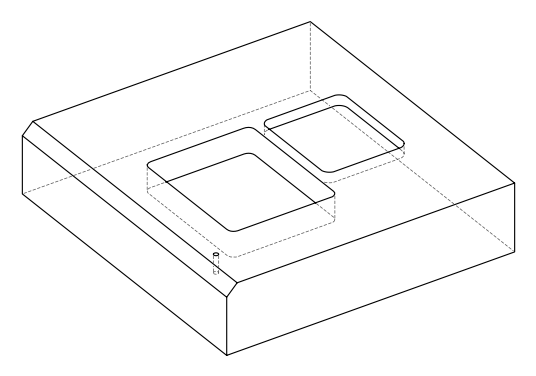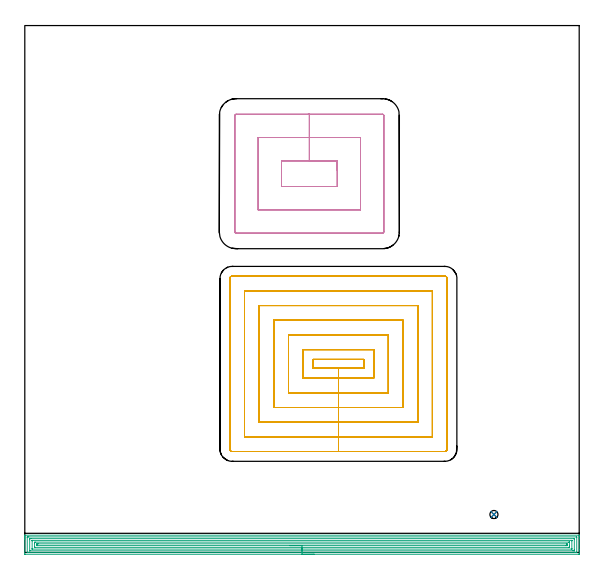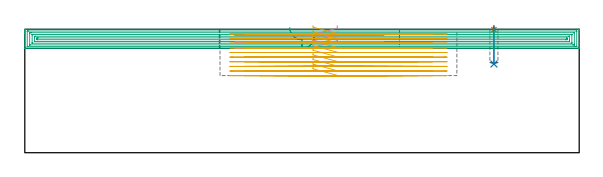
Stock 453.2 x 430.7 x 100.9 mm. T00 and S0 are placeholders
(PLAN: 5 operations, 4 tool changes, 80.5 min)
(1 SPOT_DRILL | STEP1POCKET | NXT0321_9005460120000 | 0.03 min | 0 mm3)
(2 DRILL_BLIND_HOLE_INTO_CENTER | STEP1POCKET | NXT0301_037 | 0.12 min | 933 mm3)
(3 AREA_MILL | FG_CHAMFER_SURFACE | UGT0205_001 | 22.02 min | 55142 mm3)
(4 MILL_RECTANGULAR_POCKET | POCKET_RECTANGULAR_STRAIGHT | UGT0201_109 | Follow Part, ap 6.35, ae 75% | 5.76 min | 277277 mm3)
(5 MILL_RECTANGULAR_POCKET_1 | POCKET_RECTANGULAR_STRAIGHT_1 | NXT0201_012 | Follow Part, ap 4, ae 75% | 52.61 min | 1165825 mm3)
(TOOL NXT0321_9005460120000 | NC Spot Drill, 142deg, 12mm, Carbide, Uncoated | D12 PA142 FL30 Z2)
(TOOL NXT0301_037 | Carbide Drill 6.6mm [860.1-0660-033A1-MM 2214] | D6.6 PA140 FL53 Z2)
(TOOL UGT0205_001 | Chamfer Mill 20 x 3 x 45 deg. | D20 FL50 Z2)
(TOOL UGT0201_109 | End Mill 25.4 mm | D25.4 FL25 Z2)
(TOOL NXT0201_012 | ENDMILL 16mm [2P460-1600-NA 1630] | D16 FL38 Z6)
(OP 1 SPOT_DRILL)
G17 G21 G94 G90
T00 M6
G54
G17 G0 G90 X383.5 Y31. S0 M3
G43 Z110.9 H0
G94 G81 G98 Z100.616 F250. R103.9
G80
M5
M2
(OP 2 DRILL_BLIND_HOLE_INTO_CENTER)
G17 G21 G94 G90
T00 M6
G54
G17 G0 G90 X383.5 Y31. S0 M3
G43 Z110.9 H1
G94 G81 G98 Z72.5 F250. R102.9
G80
M5
M2
(OP 3 AREA_MILL)
G17 G21 G94 G90
T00 M6
G54
G17 G0 G90 X236.6 Y-1.5 S1061 M3
G43 Z110.9 H0
Z95.3
G94 G1 X236.562 Z94.428 F250.
X236.448 Z93.564
X236.259 Z92.712
X235.997 Z91.88
X235.663 Z91.074
X235.26 Z90.3
X234.792 Z89.564
X234.261 Z88.872
X233.671 Z88.229
X233.028 Z87.64
X232.336 Z87.109
X231.6 Z86.64
X230.826 Z86.237
X230.02 Z85.903
X229.188 Z85.641
X228.337 Z85.452
X227.472 Z85.338
X226.6 Z85.3
X0.616
X0.087 Y-1.495 Z85.303
X0.01 Y-1.492 Z85.306
X0. Y-1.41 Z85.388
Y10.509 Z97.304
Y11.113 Z97.907
Y11.656 Z98.453
Y11.988 Z98.784
Y12.531 Z99.327
Y12.863 Z99.658
Y13.527 Z100.327
Y13.825 Z100.625
X0.003 Y13.965 Z100.757
X0.01 Y14.098 Z100.889
X0.17 Y14.1 Z100.9
X453.031
X453.19 Y14.098 Z100.889
X453.197 Y13.965 Z100.757
X453.2 Y13.825 Z100.625
Y13.527 Z100.326
Y12.863 Z99.658
Y11.656 Z98.453
Y11.113 Z97.907
Y2.498 Z89.295
Y-1.138 Z85.659
X453.197 Y-1.413 Z85.385
X453.19 Y-1.492 Z85.306
X453.109 Y-1.499 Z85.299
X452.584 Y-1.5 Z85.3
X226.6
Y-0.086 Z86.714
X2.403 Y-0.085 Z86.715
X2.22 Y-0.084 Z86.716
X2.053 Y-0.081 Z86.719
X2.017 Y-0.079 Z86.721
X2.01 Y-0.059 Z86.741
X2.006 Y-0.03 Z86.77
X2.001 Y0.13 Z86.93
X2. Y12.382 Z99.182
X2.003 Y12.514 Z99.314
X2.007 Y12.619 Z99.419
X2.012 Y12.679 Z99.479
X2.047 Y12.68 Z99.48
X2.403 Y12.684 Z99.484
X2.584 Y12.685 Z99.485
X3.296 Y12.686 Z99.486
X450.797 Y12.685 Z99.485
X450.98 Y12.684 Z99.484
X451.147 Y12.68 Z99.48
X451.183 Y12.679 Z99.479
X451.19 Y12.659 Z99.459
X451.194 Y12.63 Z99.43
X451.199 Y12.47 Z99.27
X451.2 Y0.218 Z87.018
X451.197 Y0.086 Z86.886
X451.193 Y-0.019 Z86.781
X451.188 Y-0.079 Z86.721
X451.153 Y-0.08 Z86.72
X450.797 Y-0.084 Z86.716
X450.616 Y-0.085 Z86.715
X449.904 Y-0.086 Z86.714
X226.6
Y1.328 Z88.128
X4.351 Y1.329 Z88.129
X4.189 Y1.33 Z88.13
X4.028 Y1.334 Z88.134
X4.013 Y1.335 Z88.135
X4.009 Y1.345 Z88.145
X4.004 Y1.376 Z88.176
X4.001 Y1.425 Z88.225
X4. Y1.487 Z88.287
Y10.423 Z97.223
X4.002 Y11.113 Z97.913
X4.004 Y11.205 Z98.005
X4.009 Y11.251 Z98.051
X4.013 Y11.265 Z98.065
X4.032 Y11.267 Z98.067
X4.189 Y11.269 Z98.069
X4.92 Y11.271 Z98.071
X5.082 Y11.272 Z98.072
X448.849 Y11.271 Z98.071
X449.011 Y11.27 Z98.07
X449.172 Y11.266 Z98.066
X449.187 Y11.265 Z98.065
X449.191 Y11.255 Z98.055
X449.196 Y11.224 Z98.024
X449.199 Y11.175 Z97.975
X449.2 Y11.113 Z97.913
Y2.177 Z88.977
X449.198 Y1.487 Z88.287
X449.196 Y1.395 Z88.195
X449.191 Y1.349 Z88.149
X449.187 Y1.335 Z88.135
X449.168 Y1.333 Z88.133
X449.011 Y1.331 Z88.131
X448.28 Y1.329 Z88.129
X448.118
X226.6 Y1.328 Z88.128
Y2.743 Z89.543
X6.139
X6.083 Y2.744 Z89.544
X6.025 Y2.747 Z89.547
X6.011 Y2.749 Z89.549
X6.007 Y2.767 Z89.567
X6.004 Y2.816 Z89.616
X6. Y3.213 Z90.013
Y9.363 Z96.163
X6.003 Y9.788 Z96.588
X6.007 Y9.841 Z96.641
X6.01 Y9.849 Z96.649
X6.02 Y9.852 Z96.652
X6.061 Y9.855 Z96.655
X6.195 Y9.857 Z96.657
X447.061
X447.117 Y9.856 Z96.656
X447.175 Y9.853 Z96.653
X447.189 Y9.851 Z96.651
X447.193 Y9.833 Z96.633
X447.196 Y9.784 Z96.584
X447.2 Y9.387 Z96.187
Y3.237 Z90.037
X447.197 Y2.812 Z89.612
X447.193 Y2.76 Z89.56
X447.19 Y2.751 Z89.551
X447.18 Y2.749 Z89.549
X447.139 Y2.746 Z89.546
X447.005 Y2.743 Z89.543
X226.6
Y4.157 Z90.957
X8.61
X8.221 Y4.159 Z90.959
X8.028 Y4.162 Z90.962
X8.012 Y4.164 Z90.964
X8.007 Y4.178 Z90.978
X8.002 Y4.213 Z91.013
X8.001 Y4.263 Z91.063
X8. Y7.379 Z94.179
X8.002 Y7.613 Z94.413
X8.009 Y8.245 Z95.045
X8.029 Y8.436 Z95.236
X8.701 Y8.443 Z95.243
X444.59
X444.979 Y8.441 Z95.241
X445.172 Y8.438 Z95.238
X445.188 Y8.436 Z95.236
X445.193 Y8.422 Z95.222
X445.198 Y8.387 Z95.187
X445.199 Y8.337 Z95.137
X445.2 Y5.221 Z92.021
X445.198 Y4.987 Z91.787
X445.191 Y4.355 Z91.155
X445.171 Y4.164 Z90.964
X444.499 Y4.157 Z90.957
X226.6
Y5.571 Z92.371
X10.442 Y5.572 Z92.372
X10.144 Y5.573 Z92.373
X10.06 Y5.576 Z92.376
X10.015 Y5.578 Z92.378
X10.01 Y5.604 Z92.404
X10.005 Y5.718 Z92.518
X10.002 Y5.862 Z92.662
X10. Y6.295 Z93.095
X10.003 Y6.738 Z93.538
X10.007 Y6.954 Z93.754
X10.01 Y7.006 Z93.806
X10.017 Y7.022 Z93.822
X10.046 Y7.024 Z93.824
X10.146 Y7.027 Z93.827
X10.442 Y7.028 Z93.828
X11.037 Y7.029 Z93.829
X442.759 Y7.028 Z93.828
X443.056 Y7.026 Z93.826
X443.14 Y7.024 Z93.824
X443.184 Y7.022 Z93.822
X443.19 Y6.996 Z93.796
X443.195 Y6.882 Z93.682
X443.198 Y6.738 Z93.538
X443.2 Y6.305 Z93.105
X443.198 Y5.862 Z92.662
X443.193 Y5.646 Z92.446
X443.19 Y5.594 Z92.394
X443.183 Y5.578 Z92.378
X443.154 Y5.576 Z92.376
X443.054 Y5.573 Z92.373
X442.759 Y5.572 Z92.372
X442.163 Y5.571 Z92.371
X226.6
X225.729 Z92.409
X224.864 Z92.523
X224.012 Z92.712
X223.18 Z92.974
X222.374 Z93.308
X221.6 Z93.711
X220.864 Z94.18
X220.172 Z94.711
X219.529 Z95.3
X218.94 Z95.943
X218.409 Z96.635
X217.94 Z97.371
X217.537 Z98.145
X217.203 Z98.951
X216.941 Z99.783
X216.752 Z100.635
X216.638 Z101.5
X216.6 Z102.371
G0 Z110.9
M5
M2
(OP 4 MILL_RECTANGULAR_POCKET)
G17 G21 G94 G90
T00 M6
G54
G17 G0 G90 X255.4 Y312.422 S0 M3
G43 Z110.9 H0
Z103.9
G94 G1 Y320.1 Z101.843 F250.
X232.6 Z95.733
X209.8 F500.
Y299.1
X255.4
Y320.1
X232.6
Y339.15
X190.75
Y280.05
X274.45
Y339.15
X232.6
Y358.2
X172.7
G3 X171.7 Y357.2 R1.
G1 Y262.
G3 X172.7 Y261. R1.
G1 X292.5
G3 X293.5 Y262. R1.
G1 Y357.2
G3 X292.5 Y358.2 R1.
G1 X232.6
X231.6
G0 X255.4 Y312.422 Z98.733
G1 Y320.1 Z96.676 F250.
X232.6 Z90.567
X209.8 F500.
Y299.1
X255.4
Y320.1
X232.6
Y339.15
X190.75
Y280.05
X274.45
Y339.15
X232.6
Y358.2
X172.7
G3 X171.7 Y357.2 R1.
G1 Y262.
G3 X172.7 Y261. R1.
G1 X292.5
G3 X293.5 Y262. R1.
G1 Y357.2
G3 X292.5 Y358.2 R1.
G1 X232.6
X231.6
G0 X255.4 Y312.422 Z93.567
G1 Y320.1 Z91.509 F250.
X232.6 Z85.4
X209.8 F500.
Y299.1
X255.4
Y320.1
X232.6
Y339.15
X190.75
Y280.05
X274.45
Y339.15
X232.6
Y358.2
X172.7
G3 X171.7 Y357.2 R1.
G1 Y262.
G3 X172.7 Y261. R1.
G1 X292.5
G3 X293.5 Y262. R1.
G1 Y357.2
G3 X292.5 Y358.2 R1.
G1 X232.6
X231.6
G0 Z110.9
M5
M2
(OP 5 MILL_RECTANGULAR_POCKET_1)
G17 G21 G94 G90
T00 M6
G54
G17 G0 G90 X235.6 Y155.041 S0 M3
G43 Z110.9 H1
Z103.9
G94 G1 Y150.5 Z102.683 F250.
X256.4 Z97.11
X277.2 F500.
Y157.8
X235.6
Y150.5
X256.4
Y142.5
X285.2
Y165.8
X227.6
Y142.5
X256.4
Y130.5
X297.2
Y177.8
X215.6
Y130.5
X256.4
Y118.5
X309.2
Y189.8
X203.6
Y118.5
X256.4
Y106.5
X321.2
Y201.8
X191.6
Y106.5
X256.4
Y94.5
X333.2
Y213.8
X179.6
Y94.5
X256.4
Y82.5
X343.4
G3 X345.2 Y84.3 R1.8
G1 Y224.
G3 X343.4 Y225.8 R1.8
G1 X169.4
G3 X167.6 Y224. R1.8
G1 Y84.3
G3 X169.4 Y82.5 R1.8
G1 X256.4
X257.4
G0 X235.6 Y155.041 Z100.11
G1 Y150.5 Z98.893 F250.
X256.4 Z93.32
X277.2 F500.
Y157.8
X235.6
Y150.5
X256.4
Y142.5
X285.2
Y165.8
X227.6
Y142.5
X256.4
Y130.5
X297.2
Y177.8
X215.6
Y130.5
X256.4
Y118.5
X309.2
Y189.8
X203.6
Y118.5
X256.4
Y106.5
X321.2
Y201.8
X191.6
Y106.5
X256.4
Y94.5
X333.2
Y213.8
X179.6
Y94.5
X256.4
Y82.5
X343.4
G3 X345.2 Y84.3 R1.8
G1 Y224.
G3 X343.4 Y225.8 R1.8
G1 X169.4
G3 X167.6 Y224. R1.8
G1 Y84.3
G3 X169.4 Y82.5 R1.8
G1 X256.4
X257.4
G0 X235.6 Y155.041 Z96.32
G1 Y150.5 Z95.103 F250.
X256.4 Z89.53
X277.2 F500.
Y157.8
X235.6
Y150.5
X256.4
Y142.5
X285.2
Y165.8
X227.6
Y142.5
X256.4
Y130.5
X297.2
Y177.8
X215.6
Y130.5
X256.4
Y118.5
X309.2
Y189.8
X203.6
Y118.5
X256.4
Y106.5
X321.2
Y201.8
X191.6
Y106.5
X256.4
Y94.5
X333.2
Y213.8
X179.6
Y94.5
X256.4
Y82.5
X343.4
G3 X345.2 Y84.3 R1.8
G1 Y224.
G3 X343.4 Y225.8 R1.8
G1 X169.4
G3 X167.6 Y224. R1.8
G1 Y84.3
G3 X169.4 Y82.5 R1.8
G1 X256.4
X257.4
G0 X235.6 Y155.041 Z92.53
G1 Y150.5 Z91.313 F250.
X256.4 Z85.74
X277.2 F500.
Y157.8
X235.6
Y150.5
X256.4
Y142.5
X285.2
Y165.8
X227.6
Y142.5
X256.4
Y130.5
X297.2
Y177.8
X215.6
Y130.5
X256.4
Y118.5
X309.2
Y189.8
X203.6
Y118.5
X256.4
Y106.5
X321.2
Y201.8
X191.6
Y106.5
X256.4
Y94.5
X333.2
Y213.8
X179.6
Y94.5
X256.4
Y82.5
X343.4
G3 X345.2 Y84.3 R1.8
G1 Y224.
G3 X343.4 Y225.8 R1.8
G1 X169.4
G3 X167.6 Y224. R1.8
G1 Y84.3
G3 X169.4 Y82.5 R1.8
G1 X256.4
X257.4
G0 X235.6 Y155.041 Z88.74
G1 Y150.5 Z87.523 F250.
X256.4 Z81.95
X277.2 F500.
Y157.8
X235.6
Y150.5
X256.4
Y142.5
X285.2
Y165.8
X227.6
Y142.5
X256.4
Y130.5
X297.2
Y177.8
X215.6
Y130.5
X256.4
Y118.5
X309.2
Y189.8
X203.6
Y118.5
X256.4
Y106.5
X321.2
Y201.8
X191.6
Y106.5
X256.4
Y94.5
X333.2
Y213.8
X179.6
Y94.5
X256.4
Y82.5
X343.4
G3 X345.2 Y84.3 R1.8
G1 Y224.
G3 X343.4 Y225.8 R1.8
G1 X169.4
G3 X167.6 Y224. R1.8
G1 Y84.3
G3 X169.4 Y82.5 R1.8
G1 X256.4
X257.4
G0 X235.6 Y155.041 Z84.95
G1 Y150.5 Z83.733 F250.
X256.4 Z78.16
X277.2 F500.
Y157.8
X235.6
Y150.5
X256.4
Y142.5
X285.2
Y165.8
X227.6
Y142.5
X256.4
Y130.5
X297.2
Y177.8
X215.6
Y130.5
X256.4
Y118.5
X309.2
Y189.8
X203.6
Y118.5
X256.4
Y106.5
X321.2
Y201.8
X191.6
Y106.5
X256.4
Y94.5
X333.2
Y213.8
X179.6
Y94.5
X256.4
Y82.5
X343.4
G3 X345.2 Y84.3 R1.8
G1 Y224.
G3 X343.4 Y225.8 R1.8
G1 X169.4
G3 X167.6 Y224. R1.8
G1 Y84.3
G3 X169.4 Y82.5 R1.8
G1 X256.4
X257.4
G0 X235.6 Y155.041 Z81.16
G1 Y150.5 Z79.943 F250.
X256.4 Z74.37
X277.2 F500.
Y157.8
X235.6
Y150.5
X256.4
Y142.5
X285.2
Y165.8
X227.6
Y142.5
X256.4
Y130.5
X297.2
Y177.8
X215.6
Y130.5
X256.4
Y118.5
X309.2
Y189.8
X203.6
Y118.5
X256.4
Y106.5
X321.2
Y201.8
X191.6
Y106.5
X256.4
Y94.5
X333.2
Y213.8
X179.6
Y94.5
X256.4
Y82.5
X343.4
G3 X345.2 Y84.3 R1.8
G1 Y224.
G3 X343.4 Y225.8 R1.8
G1 X169.4
G3 X167.6 Y224. R1.8
G1 Y84.3
G3 X169.4 Y82.5 R1.8
G1 X256.4
X257.4
G0 X235.6 Y155.041 Z77.37
G1 Y150.5 Z76.153 F250.
X256.4 Z70.58
X277.2 F500.
Y157.8
X235.6
Y150.5
X256.4
Y142.5
X285.2
Y165.8
X227.6
Y142.5
X256.4
Y130.5
X297.2
Y177.8
X215.6
Y130.5
X256.4
Y118.5
X309.2
Y189.8
X203.6
Y118.5
X256.4
Y106.5
X321.2
Y201.8
X191.6
Y106.5
X256.4
Y94.5
X333.2
Y213.8
X179.6
Y94.5
X256.4
Y82.5
X343.4
G3 X345.2 Y84.3 R1.8
G1 Y224.
G3 X343.4 Y225.8 R1.8
G1 X169.4
G3 X167.6 Y224. R1.8
G1 Y84.3
G3 X169.4 Y82.5 R1.8
G1 X256.4
X257.4
G0 X235.6 Y155.041 Z73.58
G1 Y150.5 Z72.363 F250.
X256.4 Z66.79
X277.2 F500.
Y157.8
X235.6
Y150.5
X256.4
Y142.5
X285.2
Y165.8
X227.6
Y142.5
X256.4
Y130.5
X297.2
Y177.8
X215.6
Y130.5
X256.4
Y118.5
X309.2
Y189.8
X203.6
Y118.5
X256.4
Y106.5
X321.2
Y201.8
X191.6
Y106.5
X256.4
Y94.5
X333.2
Y213.8
X179.6
Y94.5
X256.4
Y82.5
X343.4
G3 X345.2 Y84.3 R1.8
G1 Y224.
G3 X343.4 Y225.8 R1.8
G1 X169.4
G3 X167.6 Y224. R1.8
G1 Y84.3
G3 X169.4 Y82.5 R1.8
G1 X256.4
X257.4
G0 X235.6 Y155.041 Z69.79
G1 Y150.5 Z68.573 F250.
X256.4 Z63.
X277.2 F500.
Y157.8
X235.6
Y150.5
X256.4
Y142.5
X285.2
Y165.8
X227.6
Y142.5
X256.4
Y130.5
X297.2
Y177.8
X215.6
Y130.5
X256.4
Y118.5
X309.2
Y189.8
X203.6
Y118.5
X256.4
Y106.5
X321.2
Y201.8
X191.6
Y106.5
X256.4
Y94.5
X333.2
Y213.8
X179.6
Y94.5
X256.4
Y82.5
X343.4
G3 X345.2 Y84.3 R1.8
G1 Y224.
G3 X343.4 Y225.8 R1.8
G1 X169.4
G3 X167.6 Y224. R1.8
G1 Y84.3
G3 X169.4 Y82.5 R1.8
G1 X256.4
X257.4
G0 Z110.9
M5
M2
